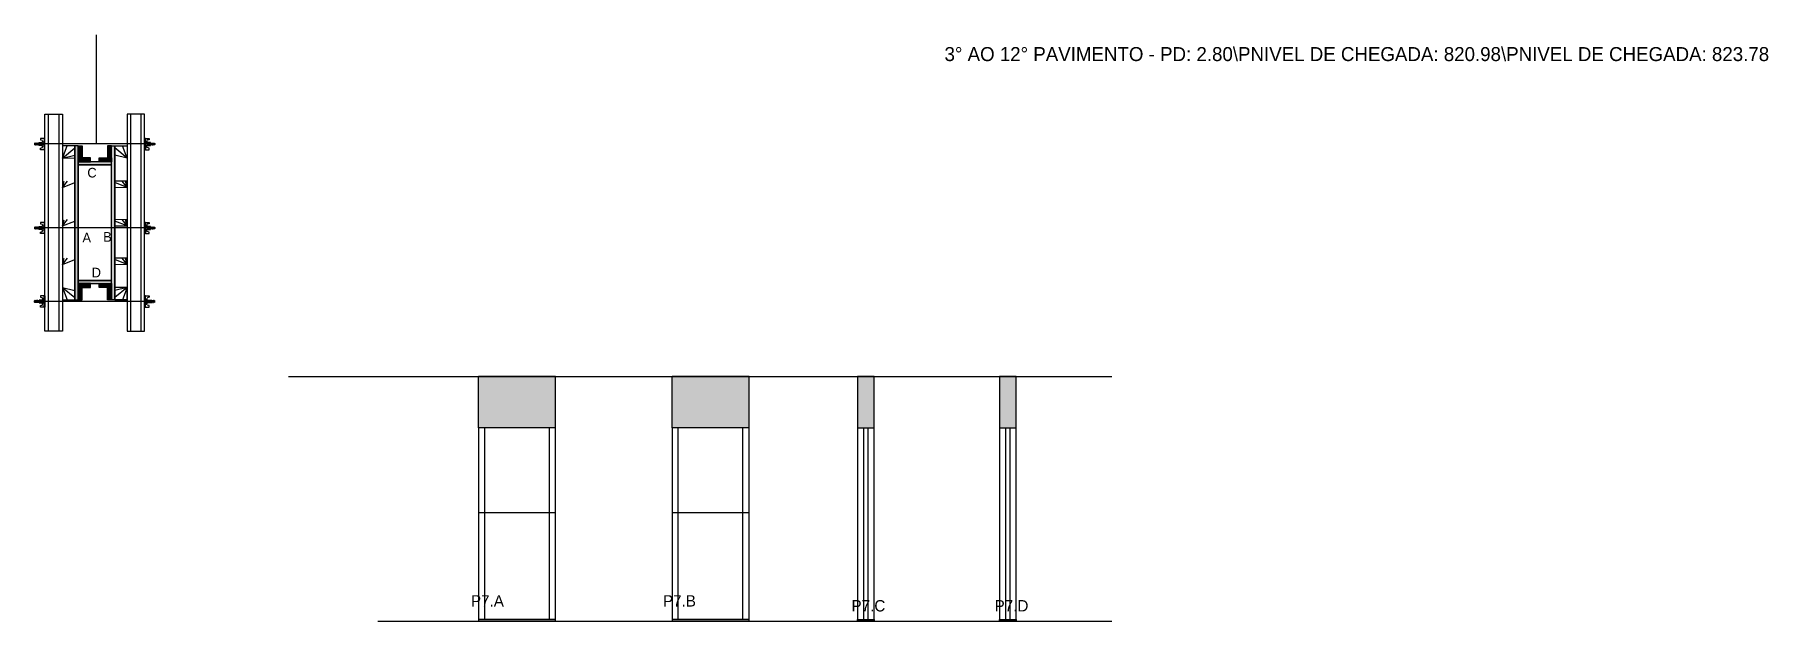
# Model space of a CAD drawing. Header units: metres. Extents: x 7483 to 9467, y 10969 to 11640.
import ezdxf

# ---------------------------------------------------------------- set-up
doc = ezdxf.new("R2010")
doc.units = ezdxf.units.M
for name, color, linetype in [('CHAPA', 7, 'Continuous'), ('COTA', 7, 'Continuous'), ('Hachura', 7, 'Continuous'), ('Madeira', 7, 'Continuous'), ('NOMENCLATURA', 7, 'Continuous'), ('Nível', 7, 'Continuous'), ('Painéis', 7, 'Continuous'), ('Perfil Metálico', 7, 'Continuous'), ('SARR_2.2x7', 7, 'Continuous'), ('SARRAFO', 7, 'Continuous'), ('Texto Seção', 7, 'Continuous'), ('TEXTO_GERAL', 7, 'Continuous')]:
    doc.layers.add(name, color=color, linetype=linetype)

msp = doc.modelspace()

# ---------------------------------------------------------------- hatches: boundary and pattern name
at = {"layer": 'COTA'}
h = msp.add_hatch(color=7, dxfattribs=at)
h.dxf.hatch_style = 1
h.paths.add_polyline_path([(7991.2, 11190), (8079.2, 11190), (8079.2, 11190), (8079.2, 11249), (8079.2, 11249), (7991.2, 11249), (7991.2, 11249), (7991.2, 11190)])
h = msp.add_hatch(color=7, dxfattribs=at)
h.dxf.hatch_style = 1
h.paths.add_polyline_path([(8212.5, 11190), (8300.5, 11190), (8300.5, 11190), (8300.5, 11249), (8300.5, 11249), (8212.5, 11249), (8212.5, 11249), (8212.5, 11190)])
h = msp.add_hatch(color=7, dxfattribs=at)
h.dxf.hatch_style = 1
h.paths.add_polyline_path([(8443.6, 11190), (8443.6, 11249), (8443.6, 11249), (8424.6, 11249), (8424.6, 11249), (8424.6, 11190), (8424.6, 11190), (8443.6, 11190)])
h = msp.add_hatch(color=7, dxfattribs=at)
h.dxf.hatch_style = 1
h.paths.add_polyline_path([(8606, 11190), (8606, 11249), (8606, 11249), (8587, 11249), (8587, 11249), (8587, 11190), (8587, 11190), (8606, 11190)])
at = {"layer": 'Hachura'}
h = msp.add_hatch(color=7, dxfattribs=at)
h.dxf.hatch_style = 1
h.paths.add_polyline_path([(7533, 11512.7), (7529, 11512.7), (7529, 11512.7), (7529, 11336.7), (7529, 11336.7), (7533, 11336.7), (7533, 11336.7), (7533, 11512.7)])
h = msp.add_hatch(color=7, dxfattribs=at)
h.dxf.hatch_style = 1
h.paths.add_polyline_path([(7533, 11498.7), (7537.4, 11498.7), (7537.4, 11498.7), (7537.4, 11512.7), (7537.4, 11512.7), (7533, 11512.7), (7533, 11512.7), (7533, 11498.7)])
h = msp.add_hatch(color=7, dxfattribs=at)
h.dxf.hatch_style = 1
h.paths.add_polyline_path([(7571, 11498.7), (7566.6, 11498.7), (7566.6, 11498.7), (7566.6, 11512.7), (7566.6, 11512.7), (7571, 11512.7), (7571, 11512.7), (7571, 11498.7)])
h = msp.add_hatch(color=7, dxfattribs=at)
h.dxf.hatch_style = 1
h.paths.add_polyline_path([(7571, 11512.7), (7575, 11512.7), (7575, 11512.7), (7575, 11336.7), (7575, 11336.7), (7571, 11336.7), (7571, 11336.7), (7571, 11512.7)])
h = msp.add_hatch(color=7, dxfattribs=at)
h.dxf.hatch_style = 1
h.paths.add_polyline_path([(7533, 11494.3), (7533, 11498.7), (7533, 11498.7), (7547, 11498.7), (7547, 11498.7), (7547, 11494.3), (7547, 11494.3), (7533, 11494.3)])
h = msp.add_hatch(color=7, dxfattribs=at)
h.dxf.hatch_style = 1
h.paths.add_polyline_path([(7571, 11490.7), (7571, 11494.3), (7571, 11494.3), (7533, 11494.3), (7533, 11494.3), (7533, 11490.7), (7533, 11490.7), (7571, 11490.7)])
h = msp.add_hatch(color=7, dxfattribs=at)
h.dxf.hatch_style = 1
h.paths.add_polyline_path([(7571, 11490.7), (7571, 11494.3), (7571, 11494.3), (7533, 11494.3), (7533, 11494.3), (7533, 11490.7), (7533, 11490.7), (7571, 11490.7)])
h = msp.add_hatch(color=7, dxfattribs=at)
h.dxf.hatch_style = 1
h.paths.add_polyline_path([(7571, 11494.3), (7571, 11498.7), (7571, 11498.7), (7557, 11498.7), (7557, 11498.7), (7557, 11494.3), (7557, 11494.3), (7571, 11494.3)])
h = msp.add_hatch(color=7, dxfattribs=at)
h.dxf.hatch_style = 1
h.paths.add_polyline_path([(7571, 11355.1), (7571, 11358.7), (7571, 11358.7), (7533, 11358.7), (7533, 11358.7), (7533, 11355.1), (7533, 11355.1), (7571, 11355.1)])
h = msp.add_hatch(color=7, dxfattribs=at)
h.dxf.hatch_style = 1
h.paths.add_polyline_path([(7571, 11355.1), (7571, 11358.7), (7571, 11358.7), (7533, 11358.7), (7533, 11358.7), (7533, 11355.1), (7533, 11355.1), (7571, 11355.1)])
h = msp.add_hatch(color=7, dxfattribs=at)
h.dxf.hatch_style = 1
h.paths.add_polyline_path([(7533, 11350.7), (7533, 11355.1), (7533, 11355.1), (7547, 11355.1), (7547, 11355.1), (7547, 11350.7), (7547, 11350.7), (7533, 11350.7)])
h = msp.add_hatch(color=7, dxfattribs=at)
h.dxf.hatch_style = 1
h.paths.add_polyline_path([(7533, 11350.7), (7537.4, 11350.7), (7537.4, 11350.7), (7537.4, 11336.7), (7537.4, 11336.7), (7533, 11336.7), (7533, 11336.7), (7533, 11350.7)])
h = msp.add_hatch(color=7, dxfattribs=at)
h.dxf.hatch_style = 1
h.paths.add_polyline_path([(7571, 11350.7), (7571, 11355.1), (7571, 11355.1), (7557, 11355.1), (7557, 11355.1), (7557, 11350.7), (7557, 11350.7), (7571, 11350.7)])
h = msp.add_hatch(color=7, dxfattribs=at)
h.dxf.hatch_style = 1
h.paths.add_polyline_path([(7571, 11350.7), (7566.6, 11350.7), (7566.6, 11350.7), (7566.6, 11336.7), (7566.6, 11336.7), (7571, 11336.7), (7571, 11336.7), (7571, 11350.7)])

# ---------------------------------------------------------------- linework, layer by layer
at = {"layer": 'CHAPA', "color": 7, "lineweight": 25}
for points in [[(7533, 11512.7), (7529, 11512.7), (7529, 11336.7), (7533, 11336.7)], [(7533, 11512.7), (7529, 11512.7), (7529, 11336.7), (7533, 11336.7)], [(7571, 11512.7), (7575, 11512.7), (7575, 11336.7), (7571, 11336.7)], [(7571, 11512.7), (7575, 11512.7), (7575, 11336.7), (7571, 11336.7)], [(7571, 11490.7), (7571, 11494.3), (7533, 11494.3), (7533, 11490.7)], [(7571, 11490.7), (7571, 11494.3), (7533, 11494.3), (7533, 11490.7)], [(7571, 11355.1), (7571, 11358.7), (7533, 11358.7), (7533, 11355.1)], [(7571, 11355.1), (7571, 11358.7), (7533, 11358.7), (7533, 11355.1)]]:
    msp.add_lwpolyline(points, close=True, dxfattribs=at)
at = {"layer": 'COTA', "color": 7, "lineweight": 25}
for p, q in [((8079.2, 11249), (7991.2, 11249)), ((7991.2, 11190), (7991.2, 11249)), ((8079.2, 11190), (8079.2, 11249)), ((8300.5, 11249), (8212.5, 11249)), ((8212.5, 11190), (8212.5, 11249)), ((8300.5, 11190), (8300.5, 11249))]:
    msp.add_line(p, q, dxfattribs=at)
for points in [[(8443.6, 11190), (8443.6, 11249), (8424.6, 11249), (8424.6, 11190)], [(8606, 11190), (8606, 11249), (8587, 11249), (8587, 11190)]]:
    msp.add_lwpolyline(points, dxfattribs=at)
at = {"layer": 'Defpoints', "color": 7, "lineweight": 25}
msp.add_line((7553.9, 11514.7), (7553.9, 11639.7), dxfattribs=at)
at = {"layer": 'Hachura', "color": 7, "lineweight": 25}
for p, q in [((7483.6, 11515.7), (7483.2, 11515.4)), ((7483.2, 11515.4), (7483.2, 11514.1)), ((7483.6, 11513.8), (7483.2, 11514.1)), ((7483.9, 11515.7), (7483.6, 11515.7)), ((7483.6, 11515.7), (7483.6, 11515.7)), ((7483.6, 11513.8), (7483.6, 11515.7)), ((7484.2, 11513.8), (7483.6, 11515.1)), ((7484.1, 11513.7), (7483.6, 11514.8)), ((7483.6, 11514.3), (7483.9, 11513.6)), ((7483.6, 11514), (7483.7, 11513.8)), ((7483.7, 11513.8), (7483.6, 11513.8)), ((7483.9, 11515.7), (7484.8, 11513.8)), ((7483.9, 11515.7), (7484.8, 11513.8)), ((7484, 11515.8), (7485.1, 11513.6)), ((7485.3, 11513.7), (7484.2, 11515.8)), ((7484.2, 11513.8), (7484.8, 11513.8)), ((7485, 11515.7), (7484.4, 11515.7)), ((7485.4, 11513.8), (7484.4, 11515.7)), ((7485, 11515.7), (7486, 11513.8)), ((7485.1, 11515.8), (7486.2, 11513.6)), ((7486.4, 11513.7), (7485.4, 11515.8)), ((7486, 11513.8), (7485.4, 11513.8)), ((7486.2, 11515.7), (7485.6, 11515.7)), ((7486.5, 11513.8), (7485.6, 11515.7)), ((7485.8, 11515.7), (7485.6, 11515.7)), ((7486.2, 11515.7), (7487.2, 11513.8)), ((7486.3, 11515.8), (7487.4, 11513.6)), ((7487.6, 11513.7), (7486.5, 11515.8)), ((7486.7, 11513.8), (7486.5, 11513.8)), ((7487.4, 11515.7), (7486.7, 11515.7)), ((7487.7, 11513.8), (7486.7, 11515.7)), ((7486.7, 11513.8), (7487.2, 11513.8)), ((7487.4, 11515.7), (7488.3, 11513.8)), ((7488.3, 11514.5), (7487.7, 11515.8)), ((7487.7, 11513.8), (7488.3, 11513.8)), ((7488.3, 11514.8), (7487.9, 11515.7)), ((7488.3, 11515.7), (7487.9, 11515.7)), ((7619.8, 11514.7), (7488, 11514.7)), ((7488.3, 11513), (7488.3, 11516.3)), ((7488.3, 11516.3), (7491.5, 11516.3)), ((7488.3, 11515.3), (7491.5, 11515.3)), ((7488.3, 11513.8), (7491.5, 11513.8)), ((7491.5, 11513), (7488.3, 11513)), ((7488.4, 11513), (7488.4, 11516.3)), ((7495, 11521.1), (7489.9, 11521.1)), ((7489.9, 11521.1), (7489.9, 11519.4)), ((7489.9, 11519.4), (7492.1, 11518.9)), ((7489.9, 11509.9), (7492.1, 11510.5)), ((7489.9, 11508.2), (7489.9, 11509.9)), ((7494.1, 11508.2), (7489.9, 11508.2)), ((7491.5, 11516.6), (7491.5, 11512.7)), ((7494.1, 11516.6), (7491.5, 11516.6)), ((7491.5, 11512.7), (7491.5, 11513)), ((7491.5, 11512.7), (7491.5, 11513)), ((7491.5, 11512.7), (7494.1, 11512.7)), ((7494.1, 11515), (7492.1, 11515)), ((7492.1, 11514.5), (7494.1, 11514.5)), ((7492.3, 11518.5), (7492.3, 11516.6)), ((7492.3, 11510.8), (7492.3, 11512.7)), ((7494.1, 11521.1), (7494.1, 11508.2)), ((7494.1, 11521.1), (7494.1, 11516)), ((7494.1, 11521), (7495, 11521)), ((7494.1, 11520.8), (7495, 11520.8)), ((7494.1, 11520.4), (7495, 11520.4)), ((7494.1, 11520), (7495, 11520)), ((7494.1, 11519.1), (7495, 11519.1)), ((7494.1, 11517.7), (7495, 11517.7)), ((7494.1, 11514.7), (7494.1, 11516.6)), ((7494.1, 11516), (7494.1, 11515.3)), ((7494.1, 11514.7), (7495, 11514.7)), ((7494.1, 11511.6), (7495, 11511.6)), ((7494.1, 11510.2), (7495, 11510.2)), ((7494.1, 11509.4), (7495, 11509.4)), ((7494.1, 11508.9), (7495, 11508.9)), ((7494.1, 11508.6), (7495, 11508.6)), ((7494.1, 11508.4), (7495, 11508.4)), ((7494.1, 11508.2), (7495, 11508.2)), ((7494.4, 11515.6), (7494.2, 11515.6)), ((7494.3, 11513.7), (7494.7, 11513.7)), ((7494.9, 11515.6), (7494.4, 11515.6)), ((7495, 11508.2), (7495, 11521.1)), ((7495, 11509.2), (7495, 11517)), ((7609, 11508.2), (7609, 11521.1)), ((7609, 11521.1), (7614.2, 11521.1)), ((7610, 11521), (7609, 11521)), ((7610, 11520.8), (7609, 11520.8)), ((7610, 11520.4), (7609, 11520.4)), ((7610, 11520), (7609, 11520)), ((7610, 11519.1), (7609, 11519.1)), ((7610, 11517.7), (7609, 11517.7)), ((7609, 11509.2), (7609, 11517)), ((7609.9, 11514.7), (7609, 11514.7)), ((7610, 11511.6), (7609, 11511.6)), ((7610, 11510.2), (7609, 11510.2)), ((7610, 11509.4), (7609, 11509.4)), ((7610, 11508.9), (7609, 11508.9)), ((7610, 11508.6), (7609, 11508.6)), ((7610, 11508.4), (7609, 11508.4)), ((7609.9, 11508.2), (7609, 11508.2)), ((7609.2, 11515.6), (7609.6, 11515.6)), ((7609.8, 11513.7), (7609.4, 11513.7)), ((7609.6, 11515.6), (7609.8, 11515.6)), ((7609.9, 11521.1), (7609.9, 11508.2)), ((7609.9, 11521.1), (7609.9, 11516)), ((7609.9, 11514.7), (7609.9, 11516.6)), ((7609.9, 11516.6), (7612.5, 11516.6)), ((7609.9, 11516), (7609.9, 11515.3)), ((7609.9, 11515), (7611.9, 11515)), ((7611.9, 11514.5), (7609.9, 11514.5)), ((7612.5, 11512.7), (7609.9, 11512.7)), ((7609.9, 11508.2), (7614.2, 11508.2)), ((7611.7, 11518.5), (7611.7, 11516.6)), ((7611.7, 11510.8), (7611.7, 11512.7)), ((7614.2, 11519.4), (7612, 11518.9)), ((7614.2, 11509.9), (7612, 11510.5)), ((7612.5, 11516.6), (7612.5, 11512.7)), ((7615.7, 11516.3), (7612.5, 11516.3)), ((7615.7, 11515.3), (7612.5, 11515.3)), ((7615.7, 11513.8), (7612.5, 11513.8)), ((7612.5, 11513), (7615.7, 11513)), ((7612.5, 11512.7), (7612.5, 11513)), ((7612.5, 11512.7), (7612.5, 11513)), ((7614.2, 11521.1), (7614.2, 11519.4)), ((7614.2, 11508.2), (7614.2, 11509.9)), ((7615.7, 11513), (7615.7, 11516.3)), ((7615.7, 11513), (7615.7, 11516.3)), ((7615.7, 11514.5), (7616.4, 11515.8)), ((7616.7, 11515.7), (7615.7, 11513.8)), ((7615.7, 11514.8), (7616.2, 11515.7)), ((7615.7, 11515.7), (7616.2, 11515.7)), ((7616.4, 11513.8), (7615.7, 11513.8)), ((7616.4, 11513.8), (7617.4, 11515.7)), ((7616.5, 11513.7), (7617.5, 11515.8)), ((7617.8, 11515.8), (7616.7, 11513.6)), ((7616.7, 11515.7), (7617.4, 11515.7)), ((7617.9, 11515.7), (7616.9, 11513.8)), ((7617.3, 11513.8), (7616.9, 11513.8)), ((7617.3, 11513.8), (7617.5, 11513.8)), ((7617.5, 11513.8), (7618.5, 11515.7)), ((7617.6, 11513.7), (7618.7, 11515.8)), ((7618.9, 11515.8), (7617.9, 11513.6)), ((7617.9, 11515.7), (7618.5, 11515.7)), ((7619, 11515.7), (7618.1, 11513.8)), ((7618.1, 11513.8), (7618.7, 11513.8)), ((7618.3, 11515.7), (7618.5, 11515.7)), ((7618.7, 11513.8), (7619.7, 11515.7)), ((7618.8, 11513.7), (7619.9, 11515.8)), ((7620.1, 11515.8), (7619, 11513.6)), ((7619, 11515.7), (7619.7, 11515.7)), ((7620.2, 11515.7), (7619.2, 11513.8)), ((7620.2, 11515.7), (7619.2, 11513.8)), ((7619.9, 11513.8), (7619.2, 11513.8)), ((7619.9, 11513.8), (7620.5, 11515.1)), ((7619.9, 11513.7), (7620.5, 11514.8)), ((7620.2, 11515.7), (7620.5, 11515.7)), ((7620.5, 11514.3), (7620.2, 11513.6)), ((7620.5, 11514), (7620.4, 11513.8)), ((7620.4, 11513.8), (7620.5, 11513.8)), ((7620.5, 11515.7), (7620.5, 11515.7)), ((7620.5, 11515.7), (7620.8, 11515.4)), ((7620.5, 11513.8), (7620.5, 11515.7)), ((7620.5, 11513.8), (7620.8, 11514.1)), ((7620.8, 11515.4), (7620.8, 11514.1)), ((7495, 11425.1), (7489.9, 11425.1)), ((7489.9, 11425.1), (7489.9, 11423.4)), ((7494.1, 11425.1), (7494.1, 11412.2)), ((7494.1, 11425.1), (7494.1, 11420)), ((7494.1, 11425), (7495, 11425)), ((7495, 11412.2), (7495, 11425.1)), ((7609, 11412.2), (7609, 11425.1)), ((7609, 11425.1), (7614.2, 11425.1)), ((7610, 11425), (7609, 11425)), ((7609.9, 11425.1), (7609.9, 11412.2)), ((7609.9, 11425.1), (7609.9, 11420)), ((7614.2, 11425.1), (7614.2, 11423.4)), ((7483.6, 11419.7), (7483.2, 11419.4)), ((7483.2, 11419.4), (7483.2, 11418.1)), ((7483.6, 11417.8), (7483.2, 11418.1)), ((7483.9, 11419.7), (7483.6, 11419.7)), ((7483.6, 11419.7), (7483.6, 11419.7)), ((7483.6, 11417.8), (7483.6, 11419.7)), ((7484.2, 11417.8), (7483.6, 11419.1)), ((7484.1, 11417.7), (7483.6, 11418.8)), ((7483.6, 11418.3), (7483.9, 11417.6)), ((7483.6, 11418), (7483.7, 11417.8)), ((7483.7, 11417.8), (7483.6, 11417.8)), ((7483.9, 11419.7), (7484.8, 11417.8)), ((7483.9, 11419.7), (7484.8, 11417.8)), ((7484, 11419.8), (7485.1, 11417.6)), ((7485.3, 11417.7), (7484.2, 11419.8)), ((7484.2, 11417.8), (7484.8, 11417.8)), ((7485, 11419.7), (7484.4, 11419.7)), ((7485.4, 11417.8), (7484.4, 11419.7)), ((7485, 11419.7), (7486, 11417.8)), ((7485.1, 11419.8), (7486.2, 11417.6)), ((7486.4, 11417.7), (7485.4, 11419.8)), ((7486, 11417.8), (7485.4, 11417.8)), ((7486.2, 11419.7), (7485.6, 11419.7)), ((7486.5, 11417.8), (7485.6, 11419.7)), ((7485.8, 11419.7), (7485.6, 11419.7)), ((7486.2, 11419.7), (7487.2, 11417.8)), ((7486.3, 11419.8), (7487.4, 11417.6)), ((7487.6, 11417.7), (7486.5, 11419.8)), ((7486.7, 11417.8), (7486.5, 11417.8)), ((7487.4, 11419.7), (7486.7, 11419.7)), ((7487.7, 11417.8), (7486.7, 11419.7)), ((7486.7, 11417.8), (7487.2, 11417.8)), ((7487.4, 11419.7), (7488.3, 11417.8)), ((7488.3, 11418.5), (7487.7, 11419.8)), ((7487.7, 11417.8), (7488.3, 11417.8)), ((7488.3, 11418.8), (7487.9, 11419.7)), ((7488.3, 11419.7), (7487.9, 11419.7)), ((7619.8, 11418.7), (7488, 11418.7)), ((7488.3, 11417), (7488.3, 11420.3)), ((7488.3, 11420.3), (7491.5, 11420.3)), ((7488.3, 11419.3), (7491.5, 11419.3)), ((7488.3, 11417.8), (7491.5, 11417.8)), ((7491.5, 11417), (7488.3, 11417)), ((7488.4, 11417), (7488.4, 11420.3)), ((7489.9, 11423.4), (7492.1, 11422.9)), ((7489.9, 11413.9), (7492.1, 11414.5)), ((7489.9, 11412.2), (7489.9, 11413.9)), ((7494.1, 11412.2), (7489.9, 11412.2)), ((7491.5, 11420.6), (7491.5, 11416.7)), ((7494.1, 11420.6), (7491.5, 11420.6)), ((7491.5, 11416.7), (7491.5, 11417)), ((7491.5, 11416.7), (7491.5, 11417)), ((7491.5, 11416.7), (7494.1, 11416.7)), ((7494.1, 11419), (7492.1, 11419)), ((7492.1, 11418.5), (7494.1, 11418.5)), ((7492.3, 11422.5), (7492.3, 11420.6)), ((7492.3, 11414.8), (7492.3, 11416.7)), ((7494.1, 11424.8), (7495, 11424.8)), ((7494.1, 11424.4), (7495, 11424.4)), ((7494.1, 11424), (7495, 11424)), ((7494.1, 11423.1), (7495, 11423.1)), ((7494.1, 11421.7), (7495, 11421.7)), ((7494.1, 11418.7), (7494.1, 11420.6)), ((7494.1, 11420), (7494.1, 11419.3)), ((7494.1, 11418.7), (7495, 11418.7)), ((7494.1, 11415.6), (7495, 11415.6)), ((7494.1, 11414.2), (7495, 11414.2)), ((7494.1, 11413.4), (7495, 11413.4)), ((7494.1, 11412.9), (7495, 11412.9)), ((7494.1, 11412.6), (7495, 11412.6)), ((7494.1, 11412.4), (7495, 11412.4)), ((7494.1, 11412.2), (7495, 11412.2)), ((7494.4, 11419.6), (7494.2, 11419.6)), ((7494.3, 11417.7), (7494.7, 11417.7)), ((7494.9, 11419.6), (7494.4, 11419.6)), ((7495, 11413.2), (7495, 11421)), ((7610, 11424.8), (7609, 11424.8)), ((7610, 11424.4), (7609, 11424.4)), ((7610, 11424), (7609, 11424)), ((7610, 11423.1), (7609, 11423.1)), ((7610, 11421.7), (7609, 11421.7)), ((7609, 11413.2), (7609, 11421)), ((7609.9, 11418.7), (7609, 11418.7)), ((7610, 11415.6), (7609, 11415.6)), ((7610, 11414.2), (7609, 11414.2)), ((7610, 11413.4), (7609, 11413.4)), ((7610, 11412.9), (7609, 11412.9)), ((7610, 11412.6), (7609, 11412.6)), ((7610, 11412.4), (7609, 11412.4)), ((7609.9, 11412.2), (7609, 11412.2)), ((7609.2, 11419.6), (7609.6, 11419.6)), ((7609.8, 11417.7), (7609.4, 11417.7)), ((7609.6, 11419.6), (7609.8, 11419.6)), ((7609.9, 11418.7), (7609.9, 11420.6)), ((7609.9, 11420.6), (7612.5, 11420.6)), ((7609.9, 11420), (7609.9, 11419.3)), ((7609.9, 11419), (7611.9, 11419)), ((7611.9, 11418.5), (7609.9, 11418.5)), ((7612.5, 11416.7), (7609.9, 11416.7)), ((7609.9, 11412.2), (7614.2, 11412.2)), ((7611.7, 11422.5), (7611.7, 11420.6)), ((7611.7, 11414.8), (7611.7, 11416.7)), ((7614.2, 11423.4), (7612, 11422.9)), ((7614.2, 11413.9), (7612, 11414.5)), ((7612.5, 11420.6), (7612.5, 11416.7)), ((7615.7, 11420.3), (7612.5, 11420.3)), ((7615.7, 11419.3), (7612.5, 11419.3)), ((7615.7, 11417.8), (7612.5, 11417.8)), ((7612.5, 11417), (7615.7, 11417)), ((7612.5, 11416.7), (7612.5, 11417)), ((7612.5, 11416.7), (7612.5, 11417)), ((7614.2, 11412.2), (7614.2, 11413.9)), ((7615.7, 11417), (7615.7, 11420.3)), ((7615.7, 11417), (7615.7, 11420.3)), ((7615.7, 11418.5), (7616.4, 11419.8)), ((7616.7, 11419.7), (7615.7, 11417.8)), ((7615.7, 11418.8), (7616.2, 11419.7)), ((7615.7, 11419.7), (7616.2, 11419.7)), ((7616.4, 11417.8), (7615.7, 11417.8)), ((7616.4, 11417.8), (7617.4, 11419.7)), ((7616.5, 11417.7), (7617.5, 11419.8)), ((7617.8, 11419.8), (7616.7, 11417.6)), ((7616.7, 11419.7), (7617.4, 11419.7)), ((7617.9, 11419.7), (7616.9, 11417.8)), ((7617.3, 11417.8), (7616.9, 11417.8)), ((7617.3, 11417.8), (7617.5, 11417.8)), ((7617.5, 11417.8), (7618.5, 11419.7)), ((7617.6, 11417.7), (7618.7, 11419.8)), ((7618.9, 11419.8), (7617.9, 11417.6)), ((7617.9, 11419.7), (7618.5, 11419.7)), ((7619, 11419.7), (7618.1, 11417.8)), ((7618.1, 11417.8), (7618.7, 11417.8)), ((7618.3, 11419.7), (7618.5, 11419.7)), ((7618.7, 11417.8), (7619.7, 11419.7)), ((7618.8, 11417.7), (7619.9, 11419.8)), ((7620.1, 11419.8), (7619, 11417.6)), ((7619, 11419.7), (7619.7, 11419.7)), ((7620.2, 11419.7), (7619.2, 11417.8)), ((7620.2, 11419.7), (7619.2, 11417.8)), ((7619.9, 11417.8), (7619.2, 11417.8)), ((7619.9, 11417.8), (7620.5, 11419.1)), ((7619.9, 11417.7), (7620.5, 11418.8)), ((7620.2, 11419.7), (7620.5, 11419.7)), ((7620.5, 11418.3), (7620.2, 11417.6)), ((7620.5, 11418), (7620.4, 11417.8)), ((7620.4, 11417.8), (7620.5, 11417.8)), ((7620.5, 11419.7), (7620.5, 11419.7)), ((7620.5, 11419.7), (7620.8, 11419.4)), ((7620.5, 11417.8), (7620.5, 11419.7)), ((7620.5, 11417.8), (7620.8, 11418.1)), ((7620.8, 11419.4), (7620.8, 11418.1)), ((7483.6, 11335.6), (7483.2, 11335.2)), ((7483.2, 11333.9), (7483.2, 11335.2)), ((7483.6, 11333.6), (7483.2, 11333.9)), ((7483.6, 11335), (7483.9, 11335.7)), ((7484.1, 11335.7), (7483.6, 11334.5)), ((7483.6, 11335.3), (7483.7, 11335.6)), ((7483.7, 11335.6), (7483.6, 11335.6)), ((7484.2, 11335.6), (7483.6, 11334.3)), ((7483.6, 11335.6), (7483.6, 11333.6)), ((7483.9, 11333.6), (7483.6, 11333.6)), ((7483.6, 11333.6), (7483.6, 11333.6)), ((7483.9, 11333.6), (7484.8, 11335.6)), ((7483.9, 11333.6), (7484.8, 11335.6)), ((7484, 11333.6), (7485.1, 11335.7)), ((7485.3, 11335.7), (7484.2, 11333.5)), ((7484.2, 11335.6), (7484.8, 11335.6)), ((7485.4, 11335.6), (7484.4, 11333.6)), ((7485, 11333.6), (7484.4, 11333.6)), ((7485, 11333.6), (7486, 11335.6)), ((7485.1, 11333.6), (7486.2, 11335.7)), ((7486.4, 11335.7), (7485.4, 11333.5)), ((7486, 11335.6), (7485.4, 11335.6)), ((7486.5, 11335.6), (7485.6, 11333.6)), ((7486.2, 11333.6), (7485.6, 11333.6)), ((7485.8, 11333.6), (7485.6, 11333.6)), ((7486.2, 11333.6), (7487.2, 11335.6)), ((7486.3, 11333.6), (7487.4, 11335.7)), ((7487.6, 11335.7), (7486.5, 11333.5)), ((7486.7, 11335.6), (7486.5, 11335.6)), ((7486.7, 11335.6), (7487.2, 11335.6)), ((7487.7, 11335.6), (7486.7, 11333.6)), ((7487.4, 11333.6), (7486.7, 11333.6)), ((7487.4, 11333.6), (7488.3, 11335.6)), ((7487.7, 11335.6), (7488.3, 11335.6)), ((7488.3, 11334.8), (7487.7, 11333.5)), ((7488.3, 11334.5), (7487.9, 11333.6)), ((7488.3, 11333.6), (7487.9, 11333.6)), ((7619.8, 11334.7), (7488, 11334.7)), ((7488.3, 11336.3), (7488.3, 11333)), ((7491.5, 11336.3), (7488.3, 11336.3)), ((7488.3, 11335.6), (7491.5, 11335.6)), ((7488.3, 11334), (7491.5, 11334)), ((7488.3, 11333), (7491.5, 11333)), ((7488.4, 11336.3), (7488.4, 11333)), ((7494.1, 11341.1), (7489.9, 11341.1)), ((7489.9, 11341.1), (7489.9, 11339.4)), ((7489.9, 11339.4), (7492.1, 11338.9)), ((7489.9, 11329.9), (7492.1, 11330.5)), ((7489.9, 11328.2), (7489.9, 11329.9)), ((7495, 11328.2), (7489.9, 11328.2)), ((7491.5, 11332.7), (7491.5, 11336.6)), ((7491.5, 11336.6), (7494.1, 11336.6)), ((7491.5, 11336.6), (7491.5, 11336.3)), ((7491.5, 11336.6), (7491.5, 11336.3)), ((7494.1, 11332.7), (7491.5, 11332.7)), ((7492.1, 11334.9), (7494.1, 11334.9)), ((7494.1, 11334.3), (7492.1, 11334.3)), ((7492.3, 11338.5), (7492.3, 11336.6)), ((7492.3, 11330.8), (7492.3, 11332.7)), ((7494.1, 11328.2), (7494.1, 11341.1)), ((7494.1, 11341.1), (7495, 11341.1)), ((7494.1, 11341), (7495, 11341)), ((7494.1, 11340.8), (7495, 11340.8)), ((7494.1, 11340.4), (7495, 11340.4)), ((7494.1, 11340), (7495, 11340)), ((7494.1, 11339.1), (7495, 11339.1)), ((7494.1, 11337.7), (7495, 11337.7)), ((7494.1, 11334.7), (7494.1, 11332.7)), ((7494.1, 11334.7), (7495, 11334.7)), ((7494.1, 11333.4), (7494.1, 11334)), ((7494.1, 11328.2), (7494.1, 11333.4)), ((7494.1, 11331.6), (7495, 11331.6)), ((7494.1, 11330.2), (7495, 11330.2)), ((7494.1, 11329.4), (7495, 11329.4)), ((7494.1, 11328.9), (7495, 11328.9)), ((7494.1, 11328.6), (7495, 11328.6)), ((7494.1, 11328.4), (7495, 11328.4)), ((7494.4, 11333.7), (7494.2, 11333.7)), ((7494.3, 11335.6), (7494.7, 11335.6)), ((7494.9, 11333.7), (7494.4, 11333.7)), ((7495, 11341.1), (7495, 11328.2)), ((7495, 11340.2), (7495, 11332.3)), ((7609, 11341.1), (7609, 11328.2)), ((7609.9, 11341.1), (7609, 11341.1)), ((7610, 11341), (7609, 11341)), ((7610, 11340.8), (7609, 11340.8)), ((7610, 11340.4), (7609, 11340.4)), ((7609, 11340.2), (7609, 11332.3)), ((7610, 11340), (7609, 11340)), ((7610, 11339.1), (7609, 11339.1)), ((7610, 11337.7), (7609, 11337.7)), ((7609.9, 11334.7), (7609, 11334.7)), ((7610, 11331.6), (7609, 11331.6)), ((7610, 11330.2), (7609, 11330.2)), ((7610, 11329.4), (7609, 11329.4)), ((7610, 11328.9), (7609, 11328.9)), ((7610, 11328.6), (7609, 11328.6)), ((7610, 11328.4), (7609, 11328.4)), ((7609, 11328.2), (7614.2, 11328.2)), ((7609.2, 11333.7), (7609.6, 11333.7)), ((7609.8, 11335.6), (7609.4, 11335.6)), ((7609.6, 11333.7), (7609.8, 11333.7)), ((7609.9, 11328.2), (7609.9, 11341.1)), ((7609.9, 11341.1), (7614.2, 11341.1)), ((7612.5, 11336.6), (7609.9, 11336.6)), ((7611.9, 11334.9), (7609.9, 11334.9)), ((7609.9, 11334.7), (7609.9, 11332.7)), ((7609.9, 11334.3), (7611.9, 11334.3)), ((7609.9, 11333.4), (7609.9, 11334)), ((7609.9, 11328.2), (7609.9, 11333.4)), ((7609.9, 11332.7), (7612.5, 11332.7)), ((7611.7, 11338.5), (7611.7, 11336.6)), ((7611.7, 11330.8), (7611.7, 11332.7)), ((7614.2, 11339.4), (7612, 11338.9)), ((7614.2, 11329.9), (7612, 11330.5)), ((7612.5, 11332.7), (7612.5, 11336.6)), ((7612.5, 11336.6), (7612.5, 11336.3)), ((7612.5, 11336.6), (7612.5, 11336.3)), ((7612.5, 11336.3), (7615.7, 11336.3)), ((7615.7, 11335.6), (7612.5, 11335.6)), ((7615.7, 11334), (7612.5, 11334)), ((7615.7, 11333), (7612.5, 11333)), ((7614.2, 11341.1), (7614.2, 11339.4)), ((7614.2, 11328.2), (7614.2, 11329.9)), ((7615.7, 11336.3), (7615.7, 11333)), ((7615.7, 11336.3), (7615.7, 11333)), ((7616.4, 11335.6), (7615.7, 11335.6)), ((7616.7, 11333.6), (7615.7, 11335.6)), ((7615.7, 11334.8), (7616.4, 11333.5)), ((7615.7, 11334.5), (7616.2, 11333.6)), ((7615.7, 11333.6), (7616.2, 11333.6)), ((7616.4, 11335.6), (7617.4, 11333.6)), ((7616.5, 11335.7), (7617.5, 11333.5)), ((7617.8, 11333.6), (7616.7, 11335.7)), ((7616.7, 11333.6), (7617.4, 11333.6)), ((7617.3, 11335.6), (7616.9, 11335.6)), ((7617.9, 11333.6), (7616.9, 11335.6)), ((7617.3, 11335.6), (7617.5, 11335.6)), ((7617.5, 11335.6), (7618.5, 11333.6)), ((7617.6, 11335.7), (7618.7, 11333.5)), ((7618.9, 11333.6), (7617.9, 11335.7)), ((7617.9, 11333.6), (7618.5, 11333.6)), ((7618.1, 11335.6), (7618.7, 11335.6)), ((7619, 11333.6), (7618.1, 11335.6)), ((7618.3, 11333.6), (7618.5, 11333.6)), ((7618.7, 11335.6), (7619.7, 11333.6)), ((7618.8, 11335.7), (7619.9, 11333.5)), ((7620.1, 11333.6), (7619, 11335.7)), ((7619, 11333.6), (7619.7, 11333.6)), ((7620.2, 11333.6), (7619.2, 11335.6)), ((7619.9, 11335.6), (7619.2, 11335.6)), ((7620.2, 11333.6), (7619.2, 11335.6)), ((7619.9, 11335.7), (7620.5, 11334.5)), ((7619.9, 11335.6), (7620.5, 11334.3)), ((7620.5, 11335), (7620.2, 11335.7)), ((7620.2, 11333.6), (7620.5, 11333.6)), ((7620.5, 11335.3), (7620.4, 11335.6)), ((7620.4, 11335.6), (7620.5, 11335.6)), ((7620.5, 11335.6), (7620.8, 11335.2)), ((7620.5, 11335.6), (7620.5, 11333.6)), ((7620.5, 11333.6), (7620.8, 11333.9)), ((7620.5, 11333.6), (7620.5, 11333.6)), ((7620.8, 11333.9), (7620.8, 11335.2))]:
    msp.add_line(p, q, dxfattribs=at)
at = {"layer": 'Madeira', "color": 7, "lineweight": 25}
for p, q in [((7515, 11498.6), (7520.4, 11512.6)), ((7515, 11498.6), (7529, 11510.2)), ((7589, 11498.6), (7575, 11510.2)), ((7589, 11498.6), (7583.6, 11512.6)), ((7515, 11498.6), (7529, 11502.1)), ((7589, 11498.6), (7575, 11502.1)), ((7515, 11465.1), (7520.8, 11472.2)), ((7515, 11465.1), (7516.8, 11472.1)), ((7515, 11465.1), (7529, 11470.6)), ((7589, 11465.1), (7575, 11470.6)), ((7589, 11465.1), (7583.3, 11472.2)), ((7589, 11465.1), (7587.3, 11472.1)), ((7515, 11421.1), (7520.8, 11428.2)), ((7515, 11421.1), (7516.8, 11428.1)), ((7515, 11421.1), (7529, 11426.6)), ((7589, 11421.1), (7575, 11426.6)), ((7589, 11421.1), (7583.3, 11428.2)), ((7589, 11421.1), (7587.3, 11428.1)), ((7515, 11377.1), (7520.8, 11384.2)), ((7515, 11377.1), (7516.8, 11384.1)), ((7515, 11377.1), (7529, 11382.6)), ((7589, 11377.1), (7575, 11382.6)), ((7589, 11377.1), (7583.3, 11384.2)), ((7589, 11377.1), (7587.3, 11384.1)), ((7515, 11350.6), (7529, 11339.1)), ((7515, 11350.6), (7529, 11347.2)), ((7515, 11350.6), (7520.5, 11336.7)), ((7589, 11350.6), (7575, 11339.1)), ((7589, 11350.6), (7575, 11347.2)), ((7589, 11350.6), (7583.6, 11336.7))]:
    msp.add_line(p, q, dxfattribs=at)
for points in [[(7515, 11498.6), (7529, 11498.7), (7529, 11512.7), (7515, 11512.6)], [(7515, 11336.6), (7529, 11336.7), (7529, 11512.7), (7515, 11512.6)], [(7589, 11336.6), (7575, 11336.7), (7575, 11512.7), (7589, 11512.6)], [(7589, 11465.1), (7589, 11472.1), (7575, 11472.2), (7575, 11465.2)], [(7589, 11421.1), (7589, 11428.1), (7575, 11428.2), (7575, 11421.2)], [(7589, 11377.1), (7589, 11384.1), (7575, 11384.2), (7575, 11377.2)], [(7589, 11350.6), (7575, 11350.7), (7575, 11336.7), (7589, 11336.6)]]:
    msp.add_lwpolyline(points, close=True, dxfattribs=at)
at = {"layer": 'Nível', "color": 7, "lineweight": 25}
for p, q in [((7773.7, 11249), (8715.7, 11249)), ((7875.9, 10969), (8715.7, 10969))]:
    msp.add_line(p, q, dxfattribs=at)
at = {"layer": 'Painéis', "color": 7, "lineweight": 25}
for p, q in [((7991.2, 11190), (7991.2, 10969)), ((8079.2, 11190), (7991.2, 11190)), ((8079.2, 11190), (7991.2, 11190)), ((8079.2, 10971), (8079.2, 11190)), ((8212.5, 11190), (8212.5, 10969)), ((8300.5, 11190), (8212.5, 11190)), ((8300.5, 11190), (8212.5, 11190)), ((8300.5, 10971), (8300.5, 11190)), ((8424.6, 11190), (8424.6, 10971)), ((8424.6, 11190), (8443.6, 11190)), ((8443.6, 10971), (8443.6, 11190)), ((8587, 11190), (8587, 10971)), ((8587, 11190), (8606, 11190)), ((8606, 10971), (8606, 11190)), ((8079.2, 11093), (7991.2, 11093)), ((8300.5, 11093), (8212.5, 11093)), ((7991.2, 10971), (8079.2, 10971)), ((8212.5, 10971), (8300.5, 10971)), ((8424.6, 10971), (8443.6, 10971)), ((8587, 10971), (8606, 10971))]:
    msp.add_line(p, q, dxfattribs=at)
for points in [[(7533, 11358.7), (7571, 11358.7), (7571, 11490.7), (7533, 11490.7)], [(8079.2, 10971), (7991.2, 10971), (7991.2, 10969), (8079.2, 10969)], [(8300.5, 10971), (8212.5, 10971), (8212.5, 10969), (8300.5, 10969)], [(8424.6, 10971), (8443.6, 10971), (8443.6, 10969), (8424.6, 10969)], [(8587, 10971), (8606, 10971), (8606, 10969), (8587, 10969)]]:
    msp.add_lwpolyline(points, close=True, dxfattribs=at)
at = {"layer": 'Perfil Metálico', "color": 7, "lineweight": 25}
for points in [[(7495, 11548.7), (7515, 11548.7), (7515, 11300.7), (7495, 11300.7)], [(7511, 11300.7), (7499, 11300.7), (7499, 11548.7), (7511, 11548.7)], [(7609, 11548.7), (7589, 11548.7), (7589, 11300.7), (7609, 11300.7)], [(7593, 11300.7), (7605, 11300.7), (7605, 11548.7), (7593, 11548.7)]]:
    msp.add_lwpolyline(points, close=True, dxfattribs=at)
at = {"layer": 'SARR_2.2x7', "color": 7, "lineweight": 25}
for p, q in [((7998.2, 11093), (7998.2, 11190)), ((8072.2, 11093), (8072.2, 11190)), ((8219.5, 11093), (8219.5, 11190)), ((8293.5, 11093), (8293.5, 11190)), ((8431.6, 11190), (8431.6, 10971)), ((8436.6, 11190), (8436.6, 10971)), ((8594, 11190), (8594, 10971)), ((8599, 11190), (8599, 10971)), ((7998.2, 10971), (7998.2, 11093)), ((8072.2, 10971), (8072.2, 11093)), ((8219.5, 10971), (8219.5, 11093)), ((8293.5, 10971), (8293.5, 11093)), ((7998.2, 10971), (7998.2, 10971)), ((8072.2, 10971), (8072.2, 10971)), ((8219.5, 10971), (8219.5, 10971)), ((8293.5, 10971), (8293.5, 10971))]:
    msp.add_line(p, q, dxfattribs=at)
at = {"layer": 'SARRAFO', "color": 7, "lineweight": 25}
for points in [[(7537.4, 11512.7), (7537.4, 11498.7), (7533, 11498.7), (7533, 11512.7)], [(7566.6, 11512.7), (7566.6, 11498.7), (7571, 11498.7), (7571, 11512.7)], [(7547, 11498.7), (7533, 11498.7), (7533, 11494.3), (7547, 11494.3)], [(7557, 11498.7), (7571, 11498.7), (7571, 11494.3), (7557, 11494.3)], [(7547, 11355.1), (7533, 11355.1), (7533, 11350.7), (7547, 11350.7)], [(7537.4, 11336.7), (7537.4, 11350.7), (7533, 11350.7), (7533, 11336.7)], [(7557, 11355.1), (7571, 11355.1), (7571, 11350.7), (7557, 11350.7)], [(7566.6, 11336.7), (7566.6, 11350.7), (7571, 11350.7), (7571, 11336.7)]]:
    msp.add_lwpolyline(points, close=True, dxfattribs=at)

# ---------------------------------------------------------------- texts
at = {"layer": 'NOMENCLATURA', "color": 7, "lineweight": 25}
msp.add_text('3° AO 12° PAVIMENTO - PD: 2.80\\PNIVEL DE CHEGADA: 820.98\\PNIVEL DE CHEGADA: 823.78', height=16, dxfattribs=at).set_placement((8524.2, 11609.5))
at = {"layer": 'Texto Seção', "color": 7, "lineweight": 25}
for s, p in [('P7.A', (7982.4, 10985.8)), ('P7.B', (8202.1, 10985.8)), ('P7.C', (8417.8, 10980.2)), ('P7.D', (8581.5, 10980.2))]:
    msp.add_text(s, height=13, dxfattribs=at).set_placement(p)
at = {"layer": 'TEXTO_GERAL', "color": 7, "lineweight": 25}
for s, p in [('C', (7543.5, 11476.4)), ('A', (7537.9, 11402.2)), ('B', (7561.6, 11403)), ('D', (7548.5, 11362.2))]:
    msp.add_text(s, height=11, dxfattribs=at).set_placement(p)

doc.saveas('drawing.dxf')
